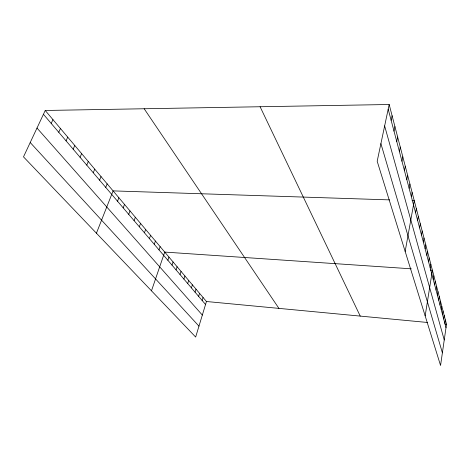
<?xml version="1.0" encoding="UTF-8"?>
<svg xmlns="http://www.w3.org/2000/svg" width="470" height="470" viewBox="0 0 470 470"><rect width="100%" height="100%" fill="white"/><g stroke="black" fill="none" stroke-linecap="round" stroke-linejoin="round"><path stroke-width="0.7" d="M444.861 323.384L445.366 319.929M389.166 104.505L446.5 324.277L440.56 365.495L377.181 161.263L389.166 104.505L45.226 110.474L23.5 156.868L195.655 337.055L206.453 301.511L45.226 110.474M443.692 318.965L444.203 315.476M441.271 309.812L441.8 306.264M442.499 314.442L443.016 310.923M440.02 305.071L440.555 301.487M438.733 300.213L439.28 296.599M436.066 290.131L436.63 286.453M437.417 295.236L437.97 291.588M434.68 284.896L435.261 281.183M433.264 279.533L433.851 275.784M425.162 315.875L432.406 270.244L430.285 270.103M430.209 267.988L430.82 264.169M428.564 261.778L429.186 257.918M426.872 255.386L427.512 251.491M425.133 248.806L425.785 244.87M423.341 242.032L424.005 238.055M421.49 235.053L422.178 231.034M419.587 227.856L420.286 223.796M417.624 220.436L418.341 216.335M415.598 212.781L416.332 208.639M405.163 251.438L414.258 200.69L412.067 200.62M411.35 196.719L412.12 192.488M409.117 188.288L409.905 184.011M406.814 179.569L407.619 175.245M404.423 170.545L405.257 166.18M401.956 161.216L402.808 156.798M399.4 151.546L400.276 147.087M396.745 141.523L397.649 137.017M393.995 131.136L394.923 126.577M391.146 120.355L392.098 115.749M202.129 300.459L203.046 297.469M198.628 296.353L199.562 293.345M195.062 292.17L196.013 289.138M191.419 287.899L192.389 284.844M187.7 283.533L188.687 280.455M183.899 279.08L184.904 275.978M180.022 274.527L181.044 271.401M176.056 269.88L177.102 266.731M172.008 265.127L173.072 261.954M167.866 260.268L168.947 257.072M151.481 290.818L164.735 252.079L411.326 268.817M159.007 249.876L160.135 246.627M154.266 244.318L155.417 241.04M149.413 238.619L150.588 235.317M144.431 232.779L145.635 229.448M139.326 226.787L140.554 223.426M134.085 220.642L135.342 217.252M128.71 214.338L129.996 210.918M123.193 207.869L124.509 204.421M117.529 201.219L118.881 197.741M96.432 233.202L113.094 190.885L389.589 199.891M105.727 187.377L107.142 183.841M99.581 180.169L101.032 176.597M93.26 172.754L94.746 169.153M86.756 165.123L88.284 161.492M80.065 157.274L81.627 153.608M73.173 149.19L74.777 145.488M66.07 140.859L67.721 137.128M58.756 132.276L60.454 128.516M51.212 123.428L52.957 119.633M206.453 301.511L427.665 322.49M445.096 324.141L446.5 324.277M30.215 142.528L198.969 326.151M36.995 128.057L202.335 315.076M43.434 114.304L205.555 304.478M144.173 108.758L278.921 308.385M260.098 106.743L360.231 316.093M380.906 143.626L442.387 352.823M384.642 125.913L444.238 339.974M388.185 109.158L446.007 327.702"/></g></svg>
